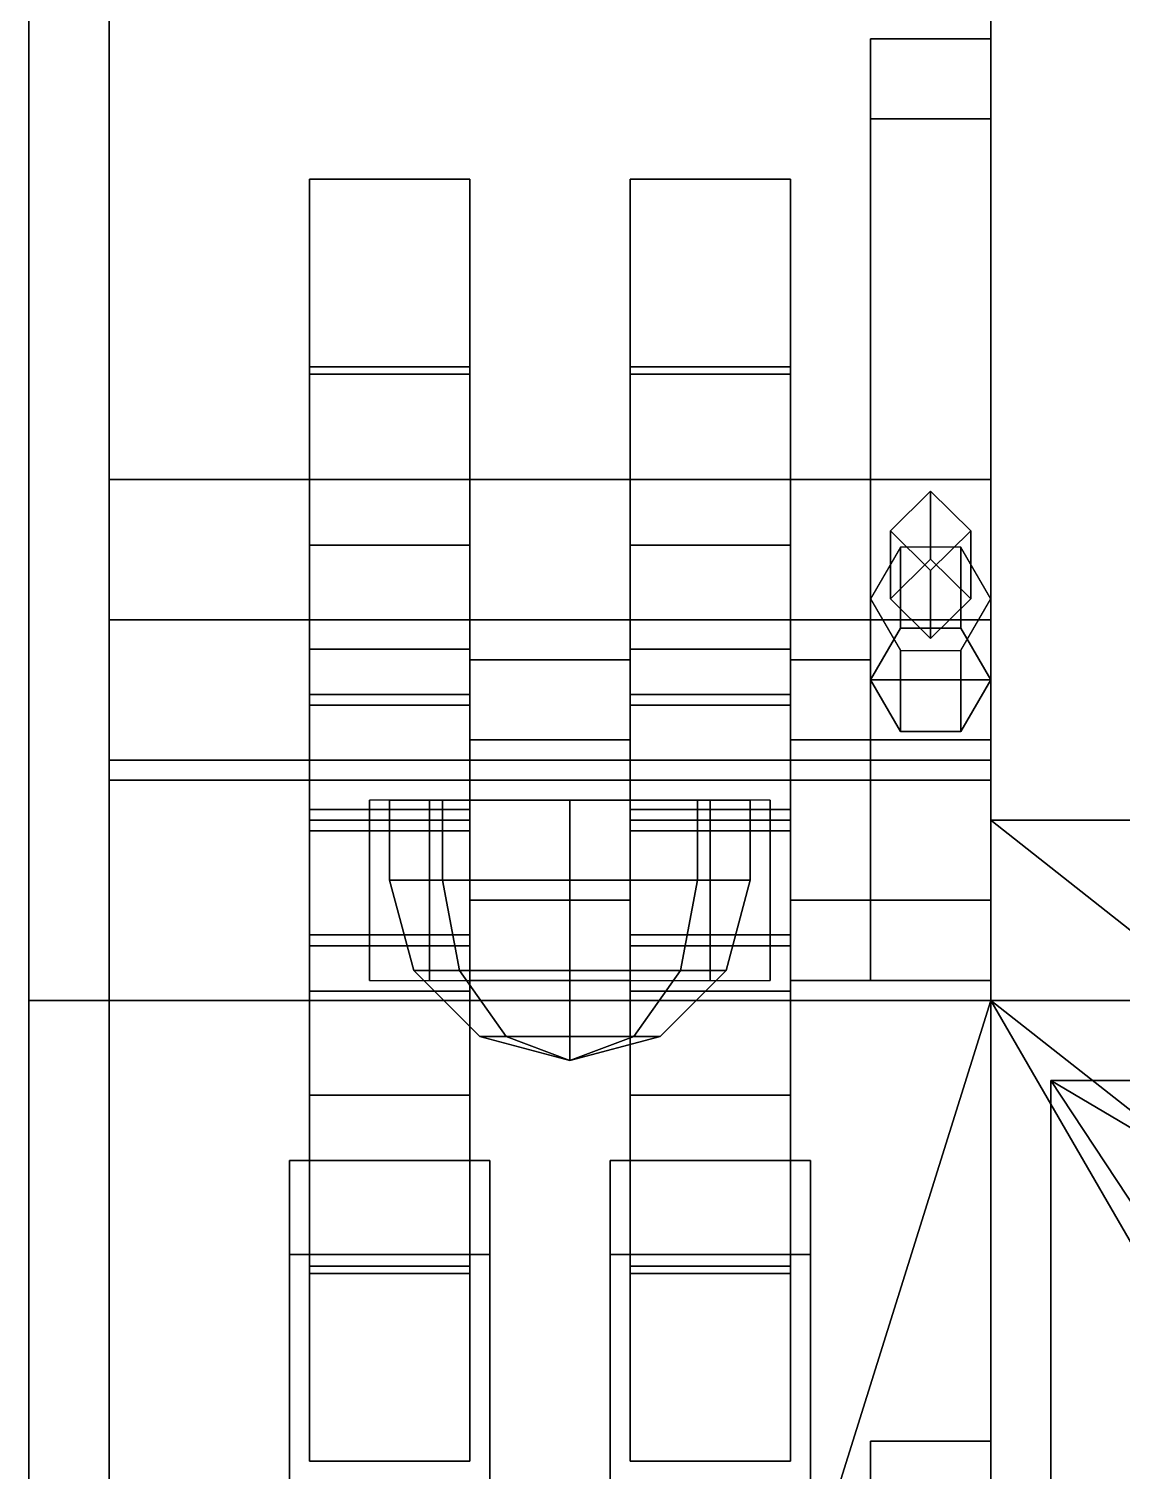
# Model space of a CAD drawing. Header units: millimetres. Extents: x -1.4 to 1.2, y -3.9 to 13.4.
# Drawn here: x -1.22 to -0.674, y 1.415 to 2.135 of the extents above; entities that cross this region are included whole.
import ezdxf

# ---------------------------------------------------------------- set-up
doc = ezdxf.new("R2010")
doc.units = ezdxf.units.MM
doc.header["$MEASUREMENT"] = 0
for name, color, linetype in [('crane_superstructure', 4, 'Continuous'), ('crane_turret', 2, 'Continuous'), ('fenders', 6, 'Continuous'), ('tank_only', 6, 'Continuous'), ('torsions', 5, 'Continuous'), ('tracks', 3, 'Continuous'), ('wheels', 2, 'Continuous'), ('wheels_low_poly', 4, 'Continuous')]:
    doc.layers.add(name, color=color, linetype=linetype)

msp = doc.modelspace()

# ---------------------------------------------------------------- linework, layer by layer
for points in [[(-0.74, 2.54, 1.25), (-0.74, 2.9, 0.96), (-0.74, 2.76, 0.59), (-0.74, 1.65, 1.35)], [(-0.74, 2.39, 0.39), (-0.74, -2.38, 0.39), (-0.74, -2.51, 0.67), (-0.74, 2.76, 0.59)], [(-0.74, 2.76, 0.59), (-0.74, -2.51, 0.67), (0.74, -2.51, 0.67), (0.74, 2.76, 0.59)], [(-0.74, 1.65, 1.35), (-0.74, 2.76, 0.59), (-0.74, -2.51, 0.67), (-0.74, 0.34, 1.27)], [(-0.74, -2.51, 0.67), (-0.74, 2.76, 0.59), (0.74, 2.76, 0.59), (0.74, -2.51, 0.67)], [(0.74, 2.39, 0.39), (0.74, -2.38, 0.39), (-0.74, -2.38, 0.39), (-0.74, 2.39, 0.39)], [(-1.05, 1.66, 1.54), (-1.02, 1.66, 1.61), (-1.02, 1.75, 1.61), (-1.05, 1.75, 1.54)], [(-1.05, 1.66, 1.35), (-1.05, 1.66, 1.54), (-1.05, 1.75, 1.54), (-1.05, 1.75, 1.35)], [(-1.04, 1.75, 1.54), (-1.01364, 1.75, 1.60364), (-0.95, 1.75, 1.63), (-1.01364, 1.75, 1.47636)], [(-1.04, 1.75, 1.54), (-1.01364, 1.75, 1.47636), (-1.01364, 1.71, 1.47636), (-1.04, 1.71, 1.54)], [(-1.01364, 1.75, 1.60364), (-1.04, 1.75, 1.54), (-1.04, 1.71, 1.54), (-1.01364, 1.71, 1.60364)], [(-1.02, 1.66, 1.61), (-0.95, 1.66, 1.64), (-0.95, 1.75, 1.64), (-1.02, 1.75, 1.61)], [(-1.01364, 1.75, 1.47636), (-0.95, 1.75, 1.63), (-0.88636, 1.75, 1.60364), (-0.95, 1.75, 1.45)], [(-0.95, 1.75, 1.63), (-1.01364, 1.75, 1.60364), (-1.01364, 1.71, 1.60364), (-0.95, 1.71, 1.63)], [(-1.01364, 1.75, 1.47636), (-0.95, 1.75, 1.45), (-0.95, 1.71, 1.45), (-1.01364, 1.71, 1.47636)], [(-0.88636, 1.75, 1.60364), (-0.95, 1.75, 1.63), (-0.95, 1.71, 1.63), (-0.88636, 1.71, 1.60364)], [(-0.95, 1.75, 1.45), (-0.88636, 1.75, 1.60364), (-0.86, 1.75, 1.54), (-0.88636, 1.75, 1.47636)], [(-0.95, 1.75, 1.45), (-0.88636, 1.75, 1.47636), (-0.88636, 1.71, 1.47636), (-0.95, 1.71, 1.45)], [(-0.88, 1.75, 1.61), (-0.95, 1.75, 1.64), (-0.95, 1.66, 1.64), (-0.88, 1.66, 1.61)], [(-0.88636, 1.75, 1.47636), (-0.86, 1.75, 1.54), (-0.86, 1.71, 1.54), (-0.88636, 1.71, 1.47636)], [(-0.86, 1.75, 1.54), (-0.88636, 1.75, 1.60364), (-0.88636, 1.71, 1.60364), (-0.86, 1.71, 1.54)], [(-0.85, 1.75, 1.54), (-0.88, 1.75, 1.61), (-0.88, 1.66, 1.61), (-0.85, 1.66, 1.54)], [(-0.85, 1.75, 1.35), (-0.85, 1.75, 1.54), (-0.85, 1.66, 1.54), (-0.85, 1.66, 1.35)], [(-1.00511, 1.665, 1.59511), (-1.01364, 1.71, 1.60364), (-1.04, 1.71, 1.54), (-1.02794, 1.665, 1.54)], [(-1.02794, 1.665, 1.54), (-1.04, 1.71, 1.54), (-1.01364, 1.71, 1.47636), (-1.00511, 1.665, 1.48489)], [(-0.95, 1.665, 1.61794), (-0.95, 1.71, 1.63), (-1.01364, 1.71, 1.60364), (-1.00511, 1.665, 1.59511)], [(-1.00511, 1.665, 1.48489), (-1.01364, 1.71, 1.47636), (-0.95, 1.71, 1.45), (-0.95, 1.665, 1.46206)], [(-0.89489, 1.665, 1.59511), (-0.88636, 1.71, 1.60364), (-0.95, 1.71, 1.63), (-0.95, 1.665, 1.61794)], [(-0.95, 1.665, 1.46206), (-0.95, 1.71, 1.45), (-0.88636, 1.71, 1.47636), (-0.89489, 1.665, 1.48489)], [(-0.87206, 1.665, 1.54), (-0.86, 1.71, 1.54), (-0.88636, 1.71, 1.60364), (-0.89489, 1.665, 1.59511)], [(-0.89489, 1.665, 1.48489), (-0.88636, 1.71, 1.47636), (-0.86, 1.71, 1.54), (-0.87206, 1.665, 1.54)], [(-0.98182, 1.63206, 1.57182), (-1.00511, 1.665, 1.59511), (-1.02794, 1.665, 1.54), (-0.995, 1.63206, 1.54)], [(-0.995, 1.63206, 1.54), (-1.02794, 1.665, 1.54), (-1.00511, 1.665, 1.48489), (-0.98182, 1.63206, 1.50818)], [(-0.95, 1.63206, 1.585), (-0.95, 1.665, 1.61794), (-1.00511, 1.665, 1.59511), (-0.98182, 1.63206, 1.57182)], [(-0.98182, 1.63206, 1.50818), (-1.00511, 1.665, 1.48489), (-0.95, 1.665, 1.46206), (-0.95, 1.63206, 1.495)], [(-0.91818, 1.63206, 1.57182), (-0.89489, 1.665, 1.59511), (-0.95, 1.665, 1.61794), (-0.95, 1.63206, 1.585)], [(-0.95, 1.63206, 1.495), (-0.95, 1.665, 1.46206), (-0.89489, 1.665, 1.48489), (-0.91818, 1.63206, 1.50818)], [(-0.905, 1.63206, 1.54), (-0.87206, 1.665, 1.54), (-0.89489, 1.665, 1.59511), (-0.91818, 1.63206, 1.57182)], [(-0.91818, 1.63206, 1.50818), (-0.89489, 1.665, 1.48489), (-0.87206, 1.665, 1.54), (-0.905, 1.63206, 1.54)], [(-0.95, 1.62, 1.54), (-0.98182, 1.63206, 1.57182), (-0.995, 1.63206, 1.54), (-0.95, 1.62, 1.54)], [(-0.95, 1.62, 1.54), (-0.995, 1.63206, 1.54), (-0.98182, 1.63206, 1.50818), (-0.95, 1.62, 1.54)], [(-0.95, 1.62, 1.54), (-0.95, 1.63206, 1.585), (-0.98182, 1.63206, 1.57182), (-0.95, 1.62, 1.54)], [(-0.95, 1.62, 1.54), (-0.98182, 1.63206, 1.50818), (-0.95, 1.63206, 1.495), (-0.95, 1.62, 1.54)], [(-0.95, 1.62, 1.54), (-0.91818, 1.63206, 1.57182), (-0.95, 1.63206, 1.585), (-0.95, 1.62, 1.54)], [(-0.95, 1.62, 1.54), (-0.905, 1.63206, 1.54), (-0.91818, 1.63206, 1.57182), (-0.95, 1.62, 1.54)], [(-0.95, 1.62, 1.54), (-0.91818, 1.63206, 1.50818), (-0.905, 1.63206, 1.54), (-0.95, 1.62, 1.54)], [(-0.95, 1.62, 1.54), (-0.95, 1.63206, 1.495), (-0.91818, 1.63206, 1.50818), (-0.95, 1.62, 1.54)]]:
    msp.add_3dface(points)
at = {"layer": 'crane_superstructure'}
for points in [[(0.74, 1.65, 1.35), (0.74, 2.54, 1.25), (-0.74, 2.54, 1.25), (-0.74, 1.65, 1.35)], [(-0.74, 1.65, 1.35), (-0.91527, 1.09, 1.3158), (-0.75, 1.09, 1.67), (-0.63, 1.46, 1.76)], [(0.63, 1.46, 1.76), (0.74, 1.65, 1.35), (-0.74, 1.65, 1.35), (-0.63, 1.46, 1.76)], [(-0.63, 1.46, 1.76), (-0.75, 1.09, 1.76), (0.75, 1.09, 1.76), (0.63, 1.46, 1.76)], [(-0.63, 1.46, 1.76), (-0.75, 1.09, 1.67), (-0.75, 1.09, 1.76), (-0.63, 1.46, 1.76)]]:
    msp.add_3dface(points, dxfattribs=at)
at = {"layer": 'crane_turret'}
for points in [[(0.71, 1.61, 1.91), (0.71, 1.61, 1.87), (-0.71, 1.61, 1.87), (-0.71, 1.61, 1.91)], [(-0.71, 1.61, 1.87), (-0.71, 0.89, 1.87), (-0.71, 0.89, 1.91), (-0.71, 1.61, 1.91)], [(-0.71, 1.61, 1.91), (0, 1.19, 1.91), (0, 1.19, 1.91), (0.71, 1.61, 1.91)], [(-0.71, 1.61, 1.91), (-0.38268, 1.11388, 1.91), (-0.38268, 1.11388, 1.91), (0, 1.19, 1.91)], [(-0.71, 1.61, 1.91), (-0.71, 0.89, 1.91), (-0.71, 0.89, 1.91), (-0.38268, 1.11388, 1.91)]]:
    msp.add_3dface(points, dxfattribs=at)
at = {"layer": 'fenders'}
for points in [[(-1.22, 2.66, 1.41), (-1.22, 1.65, 1.35), (-0.74, 1.65, 1.35), (-0.74, 2.66, 1.41)], [(-1.22, 2.66, 1.38), (-1.22, 1.65, 1.32), (-1.22, 1.65, 1.35), (-1.22, 2.66, 1.41)], [(-0.74, 2.66, 1.41), (-0.74, 2.66, 1.41), (-0.74, 1.65, 1.35), (-0.74, 2.54, 1.25)], [(-1.22, 1.65, 1.35), (-1.22, 0.34, 1.27), (-1.15, 0.34, 1.27), (-0.74, 1.65, 1.35)], [(-1.22, 1.65, 1.32), (-1.22, 0.34, 1.24), (-1.22, 0.34, 1.27), (-1.22, 1.65, 1.35)]]:
    msp.add_3dface(points, dxfattribs=at)
at = {"layer": 'tank_only'}
for points in [[(-0.17, 1.74, 1.33989), (0.74, 2.54, 1.25), (-0.74, 2.54, 1.25), (-0.74, 1.74, 1.33989)], [(-0.74, 1.74, 1.33989), (-0.55, 1.59, 1.67), (-0.17, 1.59, 1.67), (-0.17, 1.74, 1.33989)], [(-0.74, 1.65, 1.35), (-0.6, 1.54, 1.67), (-0.55, 1.59, 1.67), (-0.74, 1.74, 1.33989)], [(-0.74, 1.65, 1.35), (-1.15, 0.34, 1.27), (-1, 0.34, 1.67), (-0.6, 1.54, 1.67)], [(-0.6, 1.54, 1.67), (-1, 0.34, 1.67), (1, 0.34, 1.67), (0.6, 1.54, 1.67)]]:
    msp.add_3dface(points, dxfattribs=at)
at = {"layer": 'torsions'}
for points in [[(-0.8, 2.13, 0.41), (-0.8, 2.09, 0.39), (-0.8, 2.09, 0.48), (-0.8, 2.13, 0.46)], [(-0.74, 2.13, 0.46), (-0.74, 2.13, 0.41), (-0.8, 2.13, 0.41), (-0.8, 2.13, 0.46)], [(-0.74, 2.13, 0.41), (-0.74, 2.09, 0.39), (-0.8, 2.09, 0.39), (-0.8, 2.13, 0.41)], [(-0.8, 2.13, 0.46), (-0.8, 2.09, 0.48), (-0.74, 2.09, 0.48), (-0.74, 2.13, 0.46)], [(-0.8, 2.09, 0.39), (-0.8, 1.78, 0.28), (-0.8, 1.7, 0.42), (-0.8, 2.09, 0.48)], [(-0.8, 2.09, 0.48), (-0.8, 1.7, 0.42), (-0.74, 1.7, 0.42), (-0.74, 2.09, 0.48)], [(-0.74, 2.09, 0.39), (-0.74, 1.78, 0.28), (-0.8, 1.78, 0.28), (-0.8, 2.09, 0.39)], [(-0.74, 2.09, 0.39), (-0.74, 1.66, 0.35), (-0.74, 1.7, 0.28), (-0.74, 1.78, 0.28)], [(-0.74, 2.09, 0.39), (-0.74, 1.68286, 0.39), (-0.74, 1.66, 0.35)], [(-0.77, 1.90423, 0.40749), (-0.79, 1.8844, 0.40488), (-0.79, 1.85046, 0.66265), (-0.77, 1.87029, 0.66526)], [(-0.75, 1.8844, 0.40488), (-0.77, 1.90423, 0.40749), (-0.77, 1.87029, 0.66526), (-0.75, 1.85046, 0.66265)], [(-0.79, 1.8844, 0.40488), (-0.77, 1.86457, 0.40227), (-0.77, 1.83063, 0.66004), (-0.79, 1.85046, 0.66265)], [(-0.77, 1.86457, 0.40227), (-0.75, 1.8844, 0.40488), (-0.75, 1.85046, 0.66265), (-0.77, 1.83063, 0.66004)], [(-0.785, 1.87622, 0.66604), (-0.8, 1.85046, 0.66265), (-0.8, 1.81, 0.97), (-0.785, 1.83576, 0.97339)], [(-0.755, 1.87622, 0.66604), (-0.785, 1.87622, 0.66604), (-0.785, 1.83576, 0.97339), (-0.755, 1.83576, 0.97339)], [(-0.74, 1.85046, 0.66265), (-0.755, 1.87622, 0.66604), (-0.755, 1.83576, 0.97339), (-0.74, 1.81, 0.97)], [(-0.8, 1.85046, 0.66265), (-0.785, 1.8247, 0.65926), (-0.785, 1.78424, 0.96661), (-0.8, 1.81, 0.97)], [(-0.755, 1.8247, 0.65926), (-0.74, 1.85046, 0.66265), (-0.74, 1.81, 0.97), (-0.755, 1.78424, 0.96661)], [(-0.755, 1.83576, 0.97339), (-0.785, 1.83576, 0.97339), (-0.8, 1.81, 0.97), (-0.74, 1.81, 0.97)], [(-0.785, 1.8247, 0.65926), (-0.755, 1.8247, 0.65926), (-0.755, 1.78424, 0.96661), (-0.785, 1.78424, 0.96661)], [(-0.74, 1.81, 0.97), (-0.8, 1.81, 0.97), (-0.785, 1.78424, 0.96661), (-0.755, 1.78424, 0.96661)], [(-0.8, 1.78, 0.28), (-0.8, 1.7, 0.28), (-0.8, 1.66, 0.35), (-0.8, 1.7, 0.42)], [(-0.74, 1.78, 0.28), (-0.74, 1.7, 0.28), (-0.8, 1.7, 0.28), (-0.8, 1.78, 0.28)], [(-0.8, 1.66, 0.35), (-0.8, 1.7, 0.28), (-0.74, 1.7, 0.28), (-0.74, 1.66, 0.35)], [(-0.8, 1.7, 0.42), (-0.8, 1.66, 0.35), (-0.74, 1.66, 0.35), (-0.74, 1.7, 0.42)], [(-0.74, 1.43, 0.46), (-0.74, 1.43, 0.41), (-0.8, 1.43, 0.41), (-0.8, 1.43, 0.46)], [(-0.8, 1.43, 0.41), (-0.8, 1.39, 0.39), (-0.8, 1.39, 0.48), (-0.8, 1.43, 0.46)], [(-0.74, 1.43, 0.41), (-0.74, 1.39, 0.39), (-0.8, 1.39, 0.39), (-0.8, 1.43, 0.41)], [(-0.8, 1.43, 0.46), (-0.8, 1.39, 0.48), (-0.74, 1.39, 0.48), (-0.74, 1.43, 0.46)]]:
    msp.add_3dface(points, dxfattribs=at)
at = {"layer": 'tracks'}
for points in [[(-0.74, 2.79, 0.55), (-0.74, 1.91, 0.04), (-1.18, 1.91, 0.04), (-1.18, 2.79, 0.55)], [(-1.18, 2.79, 0.55), (-1.18, 1.91, 0.04), (-1.18, 1.84, 0.05), (-1.18, 2.77, 0.57)], [(-0.74, 1.84, 0.05), (-0.74, 1.91, 0.04), (-0.74, 2.79, 0.55), (-0.74, 2.77, 0.57)], [(-1.18, 2.77, 0.57), (-1.18, 1.84, 0.05), (-0.74, 1.84, 0.05), (-0.74, 2.77, 0.57)], [(-0.74, 0.04, 1.18), (-0.74, 2.58, 1.29), (-1.18, 2.58, 1.29), (-1.18, 0.04, 1.18)], [(-1.18, 0.04, 1.18), (-1.18, 2.58, 1.29), (-1.18, 2.58, 1.25), (-1.18, 0.04, 1.14)], [(-1.18, 0.04, 1.14), (-1.18, 2.58, 1.25), (-0.74, 2.58, 1.25), (-0.74, 0.04, 1.14)], [(-0.74, 2.58, 1.25), (-0.74, 2.58, 1.29), (-0.74, 0.04, 1.18), (-0.74, 0.04, 1.14)], [(-1.18, 1.91, 0.04), (-1.18, 1.77, -0.01), (-1.18, 1.76, 0.03), (-1.18, 1.84, 0.05)], [(-0.74, 1.91, 0.04), (-0.74, 1.77, -0.01), (-1.18, 1.77, -0.01), (-1.18, 1.91, 0.04)], [(-0.74, 1.76, 0.03), (-0.74, 1.77, -0.01), (-0.74, 1.91, 0.04), (-0.74, 1.84, 0.05)], [(-1.18, 1.84, 0.05), (-1.18, 1.76, 0.03), (-0.74, 1.76, 0.03), (-0.74, 1.84, 0.05)], [(-0.74, 1.77, -0.01), (-0.74, -1.79, -0.01), (-1.18, -1.79, -0.01), (-1.18, 1.77, -0.01)], [(-1.18, 1.77, -0.01), (-1.18, -1.79, -0.01), (-1.18, -1.77, 0.03), (-1.18, 1.76, 0.03)], [(-0.74, -1.77, 0.03), (-0.74, -1.79, -0.01), (-0.74, 1.77, -0.01), (-0.74, 1.76, 0.03)], [(-1.18, 1.76, 0.03), (-1.18, -1.77, 0.03), (-0.74, -1.77, 0.03), (-0.74, 1.76, 0.03)]]:
    msp.add_3dface(points, dxfattribs=at)
at = {"layer": 'wheels'}
for points in [[(-1.08, 1.96627, 0.12373), (-1.08, 2.06, 0.35), (-1, 2.06, 0.35), (-1, 1.96627, 0.12373)], [(-1.08, 1.87732, 0.17215), (-1.08, 1.96268, 0.32), (-1.08, 2.06, 0.35), (-1.08, 1.96627, 0.12373)], [(-1.08, 2.06, 0.35), (-1.08, 1.96627, 0.57627), (-1, 1.96627, 0.57627), (-1, 2.06, 0.35)], [(-1.08, 1.96268, 0.38), (-1.08, 1.87732, 0.52785), (-1.08, 1.96627, 0.57627), (-1.08, 2.06, 0.35)], [(-1.08, 1.96268, 0.32), (-1.08, 1.96268, 0.38), (-1.08, 2.06, 0.35)], [(-1, 1.96268, 0.32), (-1, 1.87732, 0.17215), (-1, 1.96627, 0.12373), (-1, 2.06, 0.35)], [(-1, 1.96268, 0.38), (-1, 1.96268, 0.32), (-1, 2.06, 0.35), (-1, 1.96627, 0.57627)], [(-0.92, 1.87732, 0.17215), (-0.92, 1.96268, 0.32), (-0.92, 2.06, 0.35), (-0.92, 1.96627, 0.12373)], [(-0.84, 2.06, 0.35), (-0.84, 1.96627, 0.12373), (-0.92, 1.96627, 0.12373), (-0.92, 2.06, 0.35)], [(-0.92, 1.96268, 0.38), (-0.92, 1.87732, 0.52785), (-0.92, 1.96627, 0.57627), (-0.92, 2.06, 0.35)], [(-0.84, 1.96627, 0.57627), (-0.84, 2.06, 0.35), (-0.92, 2.06, 0.35), (-0.92, 1.96627, 0.57627)], [(-0.92, 1.96268, 0.32), (-0.92, 1.96268, 0.38), (-0.92, 2.06, 0.35)], [(-0.84, 1.96268, 0.32), (-0.84, 1.87732, 0.17215), (-0.84, 1.96627, 0.12373), (-0.84, 2.06, 0.35)], [(-0.84, 1.96268, 0.38), (-0.84, 1.96268, 0.32), (-0.84, 2.06, 0.35), (-0.84, 1.96627, 0.57627)], [(-1.08, 1.82536, 0.14215), (-1.08, 1.87732, 0.17215), (-1.08, 1.96627, 0.12373), (-1.08, 1.74, 0.03)], [(-1.08, 1.74, 0.03), (-1.08, 1.96627, 0.12373), (-1, 1.96627, 0.12373), (-1, 1.74, 0.03)], [(-1.08, 1.96627, 0.57627), (-1.08, 1.74, 0.67), (-1, 1.74, 0.67), (-1, 1.96627, 0.57627)], [(-1.08, 1.87732, 0.52785), (-1.08, 1.82536, 0.55785), (-1.08, 1.74, 0.67), (-1.08, 1.96627, 0.57627)], [(-1, 1.87732, 0.17215), (-1, 1.82536, 0.14215), (-1, 1.74, 0.03), (-1, 1.96627, 0.12373)], [(-1, 1.87732, 0.52785), (-1, 1.96268, 0.38), (-1, 1.96627, 0.57627)], [(-1, 1.82536, 0.55785), (-1, 1.87732, 0.52785), (-1, 1.96627, 0.57627), (-1, 1.74, 0.67)], [(-0.92, 1.82536, 0.14215), (-0.92, 1.87732, 0.17215), (-0.92, 1.96627, 0.12373), (-0.92, 1.74, 0.03)], [(-0.84, 1.96627, 0.12373), (-0.84, 1.74, 0.03), (-0.92, 1.74, 0.03), (-0.92, 1.96627, 0.12373)], [(-0.92, 1.87732, 0.52785), (-0.92, 1.82536, 0.55785), (-0.92, 1.74, 0.67), (-0.92, 1.96627, 0.57627)], [(-0.84, 1.74, 0.67), (-0.84, 1.96627, 0.57627), (-0.92, 1.96627, 0.57627), (-0.92, 1.74, 0.67)], [(-0.84, 1.87732, 0.17215), (-0.84, 1.82536, 0.14215), (-0.84, 1.74, 0.03), (-0.84, 1.96627, 0.12373)], [(-0.84, 1.87732, 0.52785), (-0.84, 1.96268, 0.38), (-0.84, 1.96627, 0.57627)], [(-0.84, 1.82536, 0.55785), (-0.84, 1.87732, 0.52785), (-0.84, 1.96627, 0.57627), (-0.84, 1.74, 0.67)], [(-1.08, 1.87732, 0.52785), (-1.08, 1.96268, 0.38), (-1, 1.96268, 0.38), (-1, 1.87732, 0.52785)], [(-1.08, 1.80268, 0.38), (-1.08, 1.96268, 0.38), (-1, 1.96268, 0.38), (-1, 1.80268, 0.38)], [(-1.08, 1.96268, 0.32), (-1.08, 1.80268, 0.32), (-1, 1.80268, 0.32), (-1, 1.96268, 0.32)], [(-1.08, 1.96268, 0.38), (-1.08, 1.80268, 0.38), (-1.08, 1.80268, 0.32), (-1.08, 1.96268, 0.32)], [(-1.08, 1.96268, 0.32), (-1.08, 1.87732, 0.17215), (-1, 1.87732, 0.17215), (-1, 1.96268, 0.32)], [(-1, 1.80268, 0.38), (-1, 1.96268, 0.38), (-1, 1.96268, 0.32), (-1, 1.80268, 0.32)], [(-0.84, 1.96268, 0.38), (-0.84, 1.87732, 0.52785), (-0.92, 1.87732, 0.52785), (-0.92, 1.96268, 0.38)], [(-0.92, 1.80268, 0.32), (-0.92, 1.96268, 0.32), (-0.92, 1.96268, 0.38), (-0.92, 1.80268, 0.38)], [(-0.84, 1.80268, 0.32), (-0.84, 1.96268, 0.32), (-0.92, 1.96268, 0.32), (-0.92, 1.80268, 0.32)], [(-0.84, 1.96268, 0.38), (-0.84, 1.80268, 0.38), (-0.92, 1.80268, 0.38), (-0.92, 1.96268, 0.38)], [(-0.84, 1.87732, 0.17215), (-0.84, 1.96268, 0.32), (-0.92, 1.96268, 0.32), (-0.92, 1.87732, 0.17215)], [(-0.84, 1.96268, 0.32), (-0.84, 1.80268, 0.32), (-0.84, 1.80268, 0.38), (-0.84, 1.96268, 0.38)], [(-1.08, 1.87732, 0.17215), (-1.08, 1.79732, 0.31072), (-1.08, 1.74536, 0.28072), (-1.08, 1.82536, 0.14215)], [(-1.08, 1.82536, 0.55785), (-1.08, 1.74536, 0.41928), (-1.08, 1.79732, 0.38928), (-1.08, 1.87732, 0.52785)], [(-1.08, 1.87732, 0.52785), (-1.08, 1.79732, 0.38928), (-1, 1.79732, 0.38928), (-1, 1.87732, 0.52785)], [(-1.08, 1.79732, 0.31072), (-1.08, 1.87732, 0.17215), (-1, 1.87732, 0.17215), (-1, 1.79732, 0.31072)], [(-1, 1.79732, 0.31072), (-1, 1.87732, 0.17215), (-1, 1.82536, 0.14215), (-1, 1.74536, 0.28072)], [(-1, 1.74536, 0.41928), (-1, 1.82536, 0.55785), (-1, 1.87732, 0.52785), (-1, 1.79732, 0.38928)], [(-0.92, 1.74536, 0.28072), (-0.92, 1.82536, 0.14215), (-0.92, 1.87732, 0.17215), (-0.92, 1.79732, 0.31072)], [(-0.84, 1.79732, 0.38928), (-0.84, 1.87732, 0.52785), (-0.92, 1.87732, 0.52785), (-0.92, 1.79732, 0.38928)], [(-0.92, 1.79732, 0.38928), (-0.92, 1.87732, 0.52785), (-0.92, 1.82536, 0.55785), (-0.92, 1.74536, 0.41928)], [(-0.84, 1.87732, 0.17215), (-0.84, 1.79732, 0.31072), (-0.92, 1.79732, 0.31072), (-0.92, 1.87732, 0.17215)], [(-0.84, 1.82536, 0.14215), (-0.84, 1.74536, 0.28072), (-0.84, 1.79732, 0.31072), (-0.84, 1.87732, 0.17215)], [(-0.84, 1.87732, 0.52785), (-0.84, 1.79732, 0.38928), (-0.84, 1.74536, 0.41928), (-0.84, 1.82536, 0.55785)], [(-1.08, 1.82536, 0.14215), (-1.08, 1.74536, 0.28072), (-1, 1.74536, 0.28072), (-1, 1.82536, 0.14215)], [(-1.08, 1.82536, 0.14215), (-1.08, 1.65464, 0.14215), (-1, 1.65464, 0.14215), (-1, 1.82536, 0.14215)], [(-1.08, 1.65464, 0.14215), (-1.08, 1.82536, 0.14215), (-1.08, 1.82536, 0.14215), (-1.08, 1.74, 0.03)], [(-1.08, 1.74536, 0.41928), (-1.08, 1.82536, 0.55785), (-1, 1.82536, 0.55785), (-1, 1.74536, 0.41928)], [(-1.08, 1.65464, 0.55785), (-1.08, 1.82536, 0.55785), (-1, 1.82536, 0.55785), (-1, 1.65464, 0.55785)], [(-1.08, 1.82536, 0.55785), (-1.08, 1.65464, 0.55785), (-1.08, 1.74, 0.67)], [(-1, 1.82536, 0.14215), (-1, 1.65464, 0.14215), (-1, 1.65464, 0.14215), (-1, 1.74, 0.03)], [(-1, 1.65464, 0.55785), (-1, 1.82536, 0.55785), (-1, 1.74, 0.67)], [(-0.84, 1.74536, 0.28072), (-0.84, 1.82536, 0.14215), (-0.92, 1.82536, 0.14215), (-0.92, 1.74536, 0.28072)], [(-0.92, 1.65464, 0.14215), (-0.92, 1.82536, 0.14215), (-0.92, 1.82536, 0.14215), (-0.92, 1.74, 0.03)], [(-0.84, 1.65464, 0.14215), (-0.84, 1.82536, 0.14215), (-0.92, 1.82536, 0.14215), (-0.92, 1.65464, 0.14215)], [(-0.84, 1.82536, 0.55785), (-0.84, 1.74536, 0.41928), (-0.92, 1.74536, 0.41928), (-0.92, 1.82536, 0.55785)], [(-0.92, 1.82536, 0.55785), (-0.92, 1.65464, 0.55785), (-0.92, 1.74, 0.67)], [(-0.84, 1.82536, 0.55785), (-0.84, 1.65464, 0.55785), (-0.92, 1.65464, 0.55785), (-0.92, 1.82536, 0.55785)], [(-0.84, 1.82536, 0.14215), (-0.84, 1.65464, 0.14215), (-0.84, 1.65464, 0.14215), (-0.84, 1.74, 0.03)], [(-0.84, 1.65464, 0.55785), (-0.84, 1.82536, 0.55785), (-0.84, 1.74, 0.67)], [(-0.92, 1.82, 0.35), (-0.92, 1.78, 0.28072), (-1, 1.78, 0.28072), (-1, 1.82, 0.35)], [(-0.92, 1.78, 0.41928), (-0.92, 1.82, 0.35), (-1, 1.82, 0.35), (-1, 1.78, 0.41928)], [(-0.8, 1.78, 0.41928), (-0.8, 1.82, 0.35), (-0.84, 1.82, 0.35), (-0.84, 1.78, 0.41928)], [(-0.8, 1.82, 0.35), (-0.8, 1.78, 0.28072), (-0.84, 1.78, 0.28072), (-0.84, 1.82, 0.35)], [(-1.08, 1.80268, 0.32), (-1.08, 1.79732, 0.31072), (-1, 1.79732, 0.31072), (-1, 1.80268, 0.32)], [(-1.08, 1.79732, 0.38928), (-1.08, 1.80268, 0.38), (-1, 1.80268, 0.38), (-1, 1.79732, 0.38928)], [(-1.08, 1.67732, 0.32), (-1.08, 1.68268, 0.31072), (-1.08, 1.80268, 0.38), (-1.08, 1.79732, 0.38928)], [(-1.08, 1.68268, 0.31072), (-1.08, 1.73464, 0.28072), (-1.08, 1.80268, 0.32), (-1.08, 1.80268, 0.38)], [(-1.08, 1.73464, 0.28072), (-1.08, 1.74536, 0.28072), (-1.08, 1.79732, 0.31072), (-1.08, 1.80268, 0.32)], [(-0.84, 1.79732, 0.31072), (-0.84, 1.80268, 0.32), (-0.92, 1.80268, 0.32), (-0.92, 1.79732, 0.31072)], [(-0.84, 1.80268, 0.38), (-0.84, 1.79732, 0.38928), (-0.92, 1.79732, 0.38928), (-0.92, 1.80268, 0.38)], [(-0.84, 1.80268, 0.32), (-0.84, 1.79732, 0.31072), (-0.84, 1.67732, 0.38), (-0.84, 1.68268, 0.38928)], [(-0.84, 1.80268, 0.38), (-0.84, 1.80268, 0.32), (-0.84, 1.68268, 0.38928), (-0.84, 1.73464, 0.41928)], [(-0.84, 1.79732, 0.38928), (-0.84, 1.80268, 0.38), (-0.84, 1.73464, 0.41928), (-0.84, 1.74536, 0.41928)], [(-1.08, 1.67732, 0.38), (-1.08, 1.67732, 0.32), (-1.08, 1.79732, 0.38928), (-1.08, 1.74536, 0.41928)], [(-0.84, 1.79732, 0.31072), (-0.84, 1.74536, 0.28072), (-0.84, 1.67732, 0.32), (-0.84, 1.67732, 0.38)], [(-0.92, 1.78, 0.28072), (-0.92, 1.7, 0.28072), (-1, 1.7, 0.28072), (-1, 1.78, 0.28072)], [(-0.92, 1.7, 0.41928), (-0.92, 1.78, 0.41928), (-1, 1.78, 0.41928), (-1, 1.7, 0.41928)], [(-0.8, 1.7, 0.41928), (-0.8, 1.78, 0.41928), (-0.84, 1.78, 0.41928), (-0.84, 1.7, 0.41928)], [(-0.8, 1.78, 0.28072), (-0.8, 1.7, 0.28072), (-0.84, 1.7, 0.28072), (-0.84, 1.78, 0.28072)], [(-1.08, 1.74536, 0.28072), (-1.08, 1.73464, 0.28072), (-1, 1.73464, 0.28072), (-1, 1.74536, 0.28072)], [(-1.08, 1.73464, 0.41928), (-1.08, 1.74536, 0.41928), (-1, 1.74536, 0.41928), (-1, 1.73464, 0.41928)], [(-1.08, 1.68268, 0.38928), (-1.08, 1.67732, 0.38), (-1.08, 1.74536, 0.41928), (-1.08, 1.73464, 0.41928)], [(-0.84, 1.74536, 0.41928), (-0.84, 1.73464, 0.41928), (-0.92, 1.73464, 0.41928), (-0.92, 1.74536, 0.41928)], [(-0.84, 1.73464, 0.28072), (-0.84, 1.74536, 0.28072), (-0.92, 1.74536, 0.28072), (-0.92, 1.73464, 0.28072)], [(-0.84, 1.74536, 0.28072), (-0.84, 1.73464, 0.28072), (-0.84, 1.68268, 0.31072), (-0.84, 1.67732, 0.32)], [(-1.08, 1.60268, 0.17215), (-1.08, 1.65464, 0.14215), (-1.08, 1.74, 0.03), (-1.08, 1.51373, 0.12373)], [(-1.08, 1.51373, 0.12373), (-1.08, 1.74, 0.03), (-1, 1.74, 0.03), (-1, 1.51373, 0.12373)], [(-1.08, 1.74, 0.67), (-1.08, 1.51373, 0.57627), (-1, 1.51373, 0.57627), (-1, 1.74, 0.67)], [(-1.08, 1.65464, 0.55785), (-1.08, 1.60268, 0.52785), (-1.08, 1.51373, 0.57627), (-1.08, 1.74, 0.67)], [(-1, 1.65464, 0.14215), (-1, 1.60268, 0.17215), (-1, 1.51373, 0.12373), (-1, 1.74, 0.03)], [(-1, 1.60268, 0.52785), (-1, 1.65464, 0.55785), (-1, 1.74, 0.67), (-1, 1.51373, 0.57627)], [(-0.92, 1.60268, 0.17215), (-0.92, 1.65464, 0.14215), (-0.92, 1.74, 0.03), (-0.92, 1.51373, 0.12373)], [(-0.84, 1.74, 0.03), (-0.84, 1.51373, 0.12373), (-0.92, 1.51373, 0.12373), (-0.92, 1.74, 0.03)], [(-0.92, 1.65464, 0.55785), (-0.92, 1.60268, 0.52785), (-0.92, 1.51373, 0.57627), (-0.92, 1.74, 0.67)], [(-0.84, 1.51373, 0.57627), (-0.84, 1.74, 0.67), (-0.92, 1.74, 0.67), (-0.92, 1.51373, 0.57627)], [(-0.84, 1.65464, 0.14215), (-0.84, 1.60268, 0.17215), (-0.84, 1.51373, 0.12373), (-0.84, 1.74, 0.03)], [(-0.84, 1.60268, 0.52785), (-0.84, 1.65464, 0.55785), (-0.84, 1.74, 0.67), (-0.84, 1.51373, 0.57627)], [(-1.08, 1.65464, 0.14215), (-1.08, 1.73464, 0.28072), (-1.08, 1.68268, 0.31072), (-1.08, 1.60268, 0.17215)], [(-1.08, 1.73464, 0.28072), (-1.08, 1.65464, 0.14215), (-1, 1.65464, 0.14215), (-1, 1.73464, 0.28072)], [(-1.08, 1.60268, 0.52785), (-1.08, 1.68268, 0.38928), (-1.08, 1.73464, 0.41928), (-1.08, 1.65464, 0.55785)], [(-1.08, 1.65464, 0.55785), (-1.08, 1.73464, 0.41928), (-1, 1.73464, 0.41928), (-1, 1.65464, 0.55785)], [(-1, 1.73464, 0.28072), (-1, 1.65464, 0.14215), (-1, 1.60268, 0.17215), (-1, 1.68268, 0.31072)], [(-1, 1.68268, 0.38928), (-1, 1.60268, 0.52785), (-1, 1.65464, 0.55785), (-1, 1.73464, 0.41928)], [(-0.84, 1.65464, 0.14215), (-0.84, 1.73464, 0.28072), (-0.92, 1.73464, 0.28072), (-0.92, 1.65464, 0.14215)], [(-0.92, 1.68268, 0.31072), (-0.92, 1.60268, 0.17215), (-0.92, 1.65464, 0.14215), (-0.92, 1.73464, 0.28072)], [(-0.84, 1.73464, 0.41928), (-0.84, 1.65464, 0.55785), (-0.92, 1.65464, 0.55785), (-0.92, 1.73464, 0.41928)], [(-0.92, 1.73464, 0.41928), (-0.92, 1.65464, 0.55785), (-0.92, 1.60268, 0.52785), (-0.92, 1.68268, 0.38928)], [(-0.84, 1.60268, 0.17215), (-0.84, 1.68268, 0.31072), (-0.84, 1.73464, 0.28072), (-0.84, 1.65464, 0.14215)], [(-0.84, 1.65464, 0.55785), (-0.84, 1.73464, 0.41928), (-0.84, 1.68268, 0.38928), (-0.84, 1.60268, 0.52785)], [(-0.92, 1.7, 0.28072), (-0.92, 1.66, 0.35), (-1, 1.66, 0.35), (-1, 1.7, 0.28072)], [(-0.92, 1.66, 0.35), (-0.92, 1.7, 0.41928), (-1, 1.7, 0.41928), (-1, 1.66, 0.35)], [(-0.8, 1.66, 0.35), (-0.8, 1.7, 0.41928), (-0.84, 1.7, 0.41928), (-0.84, 1.66, 0.35)], [(-0.8, 1.7, 0.28072), (-0.8, 1.66, 0.35), (-0.84, 1.66, 0.35), (-0.84, 1.7, 0.28072)], [(-1.08, 1.68268, 0.38928), (-1.08, 1.60268, 0.52785), (-1, 1.60268, 0.52785), (-1, 1.68268, 0.38928)], [(-1.08, 1.67732, 0.38), (-1.08, 1.68268, 0.38928), (-1, 1.68268, 0.38928), (-1, 1.67732, 0.38)], [(-1.08, 1.68268, 0.31072), (-1.08, 1.67732, 0.32), (-1, 1.67732, 0.32), (-1, 1.68268, 0.31072)], [(-1.08, 1.60268, 0.17215), (-1.08, 1.68268, 0.31072), (-1, 1.68268, 0.31072), (-1, 1.60268, 0.17215)], [(-0.84, 1.60268, 0.52785), (-0.84, 1.68268, 0.38928), (-0.92, 1.68268, 0.38928), (-0.92, 1.60268, 0.52785)], [(-0.84, 1.68268, 0.38928), (-0.84, 1.67732, 0.38), (-0.92, 1.67732, 0.38), (-0.92, 1.68268, 0.38928)], [(-0.84, 1.67732, 0.32), (-0.84, 1.68268, 0.31072), (-0.92, 1.68268, 0.31072), (-0.92, 1.67732, 0.32)], [(-0.84, 1.68268, 0.31072), (-0.84, 1.60268, 0.17215), (-0.92, 1.60268, 0.17215), (-0.92, 1.68268, 0.31072)], [(-1.08, 1.51732, 0.38), (-1.08, 1.67732, 0.38), (-1, 1.67732, 0.38), (-1, 1.51732, 0.38)], [(-1.08, 1.67732, 0.32), (-1.08, 1.51732, 0.32), (-1, 1.51732, 0.32), (-1, 1.67732, 0.32)], [(-1.08, 1.51732, 0.32), (-1.08, 1.67732, 0.32), (-1.08, 1.67732, 0.38), (-1.08, 1.51732, 0.38)], [(-1, 1.67732, 0.32), (-1, 1.51732, 0.32), (-1, 1.51732, 0.38), (-1, 1.67732, 0.38)], [(-0.84, 1.51732, 0.32), (-0.84, 1.67732, 0.32), (-0.92, 1.67732, 0.32), (-0.92, 1.51732, 0.32)], [(-0.84, 1.67732, 0.38), (-0.84, 1.51732, 0.38), (-0.92, 1.51732, 0.38), (-0.92, 1.67732, 0.38)], [(-0.92, 1.67732, 0.38), (-0.92, 1.51732, 0.38), (-0.92, 1.51732, 0.32), (-0.92, 1.67732, 0.32)], [(-0.84, 1.51732, 0.38), (-0.84, 1.67732, 0.38), (-0.84, 1.67732, 0.32), (-0.84, 1.51732, 0.32)], [(-1.08, 1.51732, 0.38), (-1.08, 1.60268, 0.52785), (-1, 1.60268, 0.52785), (-1, 1.51732, 0.38)], [(-1.08, 1.60268, 0.52785), (-1.08, 1.51732, 0.38), (-1.08, 1.51373, 0.57627)], [(-1.08, 1.60268, 0.17215), (-1.08, 1.51732, 0.32), (-1, 1.51732, 0.32), (-1, 1.60268, 0.17215)], [(-1.08, 1.51732, 0.32), (-1.08, 1.60268, 0.17215), (-1.08, 1.51373, 0.12373), (-1.08, 1.42, 0.35)], [(-1, 1.60268, 0.17215), (-1, 1.51732, 0.32), (-1, 1.42, 0.35), (-1, 1.51373, 0.12373)], [(-1, 1.51732, 0.38), (-1, 1.60268, 0.52785), (-1, 1.51373, 0.57627), (-1, 1.42, 0.35)], [(-0.92, 1.60268, 0.52785), (-0.92, 1.51732, 0.38), (-0.92, 1.51373, 0.57627)], [(-0.84, 1.60268, 0.52785), (-0.84, 1.51732, 0.38), (-0.92, 1.51732, 0.38), (-0.92, 1.60268, 0.52785)], [(-0.84, 1.51732, 0.32), (-0.84, 1.60268, 0.17215), (-0.92, 1.60268, 0.17215), (-0.92, 1.51732, 0.32)], [(-0.92, 1.51732, 0.32), (-0.92, 1.60268, 0.17215), (-0.92, 1.51373, 0.12373), (-0.92, 1.42, 0.35)], [(-0.84, 1.60268, 0.17215), (-0.84, 1.51732, 0.32), (-0.84, 1.42, 0.35), (-0.84, 1.51373, 0.12373)], [(-0.84, 1.51732, 0.38), (-0.84, 1.60268, 0.52785), (-0.84, 1.51373, 0.57627), (-0.84, 1.42, 0.35)], [(-0.99, 1.52314, 1.15314), (-0.99, 1.57, 1.04), (-1.09, 1.57, 1.04), (-1.09, 1.52314, 1.15314)], [(-0.99, 1.57, 1.04), (-0.99, 1.52314, 0.92686), (-1.09, 1.52314, 0.92686), (-1.09, 1.57, 1.04)], [(-1.09, 1.52314, 0.92686), (-1.09, 1.25, 1.04), (-1.09, 1.29686, 1.15314), (-1.09, 1.57, 1.04)], [(-1.09, 1.57, 1.04), (-1.09, 1.29686, 1.15314), (-1.09, 1.41, 1.2), (-1.09, 1.52314, 1.15314)], [(-0.93, 1.52314, 0.92686), (-0.93, 1.25, 1.04), (-0.93, 1.29686, 1.15314), (-0.93, 1.57, 1.04)], [(-0.83, 1.57, 1.04), (-0.83, 1.52314, 0.92686), (-0.93, 1.52314, 0.92686), (-0.93, 1.57, 1.04)], [(-0.93, 1.57, 1.04), (-0.93, 1.29686, 1.15314), (-0.93, 1.41, 1.2), (-0.93, 1.52314, 1.15314)], [(-0.83, 1.52314, 1.15314), (-0.83, 1.57, 1.04), (-0.93, 1.57, 1.04), (-0.93, 1.52314, 1.15314)], [(-0.99, 1.41, 1.2), (-0.99, 1.52314, 1.15314), (-1.09, 1.52314, 1.15314), (-1.09, 1.41, 1.2)], [(-0.99, 1.52314, 0.92686), (-0.99, 1.41, 0.88), (-1.09, 1.41, 0.88), (-1.09, 1.52314, 0.92686)], [(-1.09, 1.41, 0.88), (-1.09, 1.29686, 0.92686), (-1.09, 1.25, 1.04), (-1.09, 1.52314, 0.92686)], [(-0.93, 1.41, 0.88), (-0.93, 1.29686, 0.92686), (-0.93, 1.25, 1.04), (-0.93, 1.52314, 0.92686)], [(-0.83, 1.52314, 0.92686), (-0.83, 1.41, 0.88), (-0.93, 1.41, 0.88), (-0.93, 1.52314, 0.92686)], [(-0.83, 1.41, 1.2), (-0.83, 1.52314, 1.15314), (-0.93, 1.52314, 1.15314), (-0.93, 1.41, 1.2)], [(-1.08, 1.51732, 0.38), (-1.08, 1.51732, 0.32), (-1.08, 1.42, 0.35), (-1.08, 1.51373, 0.57627)], [(-1.08, 1.42, 0.35), (-1.08, 1.51373, 0.12373), (-1, 1.51373, 0.12373), (-1, 1.42, 0.35)], [(-1.08, 1.51373, 0.57627), (-1.08, 1.42, 0.35), (-1, 1.42, 0.35), (-1, 1.51373, 0.57627)], [(-1, 1.51732, 0.32), (-1, 1.51732, 0.38), (-1, 1.42, 0.35)], [(-0.92, 1.51732, 0.38), (-0.92, 1.51732, 0.32), (-0.92, 1.42, 0.35), (-0.92, 1.51373, 0.57627)], [(-0.84, 1.51373, 0.12373), (-0.84, 1.42, 0.35), (-0.92, 1.42, 0.35), (-0.92, 1.51373, 0.12373)], [(-0.84, 1.42, 0.35), (-0.84, 1.51373, 0.57627), (-0.92, 1.51373, 0.57627), (-0.92, 1.42, 0.35)], [(-0.84, 1.51732, 0.32), (-0.84, 1.51732, 0.38), (-0.84, 1.42, 0.35)]]:
    msp.add_3dface(points, dxfattribs=at)
at = {"layer": 'wheels_low_poly'}
for points in [[(-1, 1.96627, 0.57627), (-1, 2.06, 0.35), (-1.08, 2.06, 0.35), (-1.08, 1.96627, 0.57627)], [(-1, 2.06, 0.35), (-1, 1.96627, 0.12373), (-1.08, 1.96627, 0.12373), (-1.08, 2.06, 0.35)], [(-1.08, 1.74, 0.67), (-1.08, 1.96627, 0.57627), (-1.08, 2.06, 0.35), (-1.08, 1.51373, 0.57627)], [(-1.08, 1.51373, 0.57627), (-1.08, 2.06, 0.35), (-1.08, 1.96627, 0.12373), (-1.08, 1.42, 0.35)], [(-0.84, 1.96627, 0.57627), (-0.84, 2.06, 0.35), (-0.92, 2.06, 0.35), (-0.92, 1.96627, 0.57627)], [(-0.84, 2.06, 0.35), (-0.84, 1.96627, 0.12373), (-0.92, 1.96627, 0.12373), (-0.92, 2.06, 0.35)], [(-0.92, 1.51373, 0.57627), (-0.92, 2.06, 0.35), (-0.92, 1.96627, 0.12373), (-0.92, 1.42, 0.35)], [(-0.92, 1.74, 0.67), (-0.92, 1.96627, 0.57627), (-0.92, 2.06, 0.35), (-0.92, 1.51373, 0.57627)], [(-1, 1.74, 0.67), (-1, 1.96627, 0.57627), (-1.08, 1.96627, 0.57627), (-1.08, 1.74, 0.67)], [(-1, 1.96627, 0.12373), (-1, 1.74, 0.03), (-1.08, 1.74, 0.03), (-1.08, 1.96627, 0.12373)], [(-1.08, 1.42, 0.35), (-1.08, 1.96627, 0.12373), (-1.08, 1.74, 0.03), (-1.08, 1.51373, 0.12373)], [(-0.84, 1.74, 0.67), (-0.84, 1.96627, 0.57627), (-0.92, 1.96627, 0.57627), (-0.92, 1.74, 0.67)], [(-0.84, 1.96627, 0.12373), (-0.84, 1.74, 0.03), (-0.92, 1.74, 0.03), (-0.92, 1.96627, 0.12373)], [(-0.92, 1.42, 0.35), (-0.92, 1.96627, 0.12373), (-0.92, 1.74, 0.03), (-0.92, 1.51373, 0.12373)], [(-1, 1.51373, 0.57627), (-1, 1.74, 0.67), (-1.08, 1.74, 0.67), (-1.08, 1.51373, 0.57627)], [(-1, 1.74, 0.03), (-1, 1.51373, 0.12373), (-1.08, 1.51373, 0.12373), (-1.08, 1.74, 0.03)], [(-0.84, 1.51373, 0.57627), (-0.84, 1.74, 0.67), (-0.92, 1.74, 0.67), (-0.92, 1.51373, 0.57627)], [(-0.84, 1.74, 0.03), (-0.84, 1.51373, 0.12373), (-0.92, 1.51373, 0.12373), (-0.92, 1.74, 0.03)], [(-1, 1.42, 0.35), (-1, 1.51373, 0.57627), (-1.08, 1.51373, 0.57627), (-1.08, 1.42, 0.35)], [(-1, 1.51373, 0.12373), (-1, 1.42, 0.35), (-1.08, 1.42, 0.35), (-1.08, 1.51373, 0.12373)], [(-0.84, 1.42, 0.35), (-0.84, 1.51373, 0.57627), (-0.92, 1.51373, 0.57627), (-0.92, 1.42, 0.35)], [(-0.84, 1.51373, 0.12373), (-0.84, 1.42, 0.35), (-0.92, 1.42, 0.35), (-0.92, 1.51373, 0.12373)]]:
    msp.add_3dface(points, dxfattribs=at)

doc.saveas('drawing.dxf')
